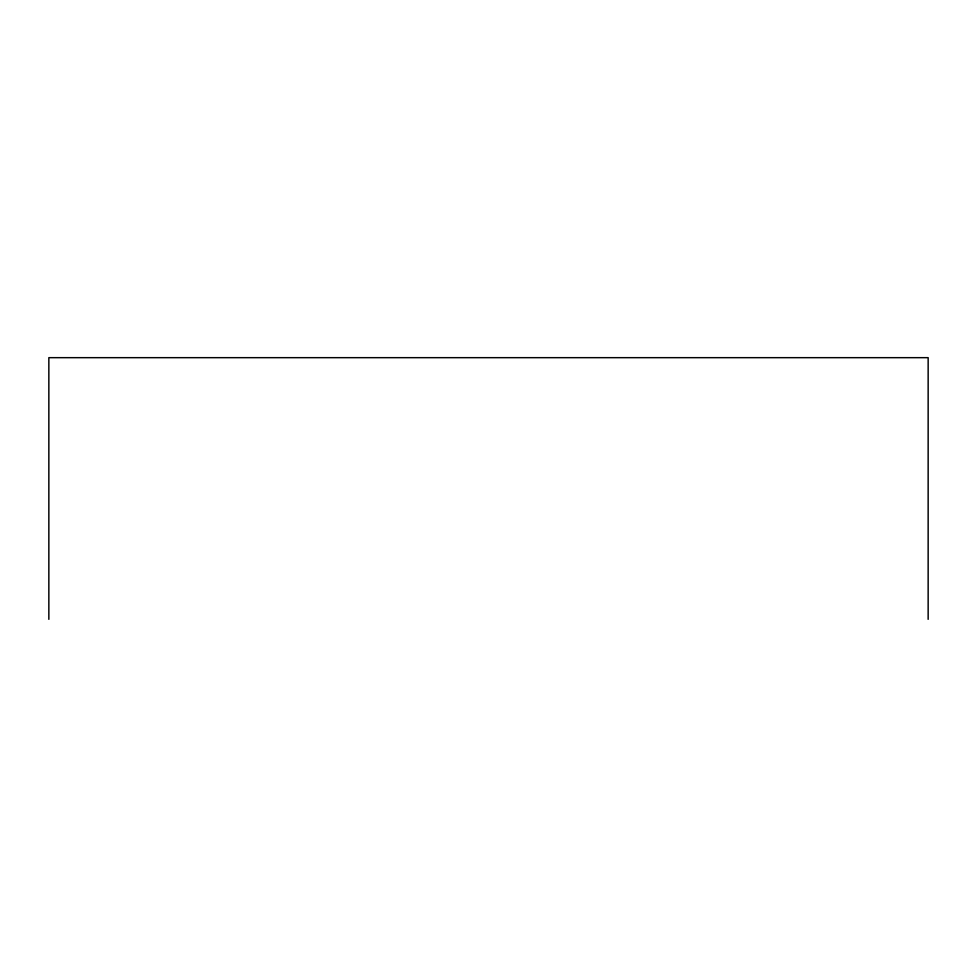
<?xml version="1.0" encoding="UTF-8"?>
<svg xmlns="http://www.w3.org/2000/svg" width="977" height="977" viewBox="0 0 977 977"><rect width="100%" height="100%" fill="white"/><g stroke="black" fill="none" stroke-linecap="round" stroke-linejoin="round"><path stroke-width="1.47" d="M928.15 619.333L928.15 357.667L48.85 357.667L48.85 619.333"/></g></svg>
